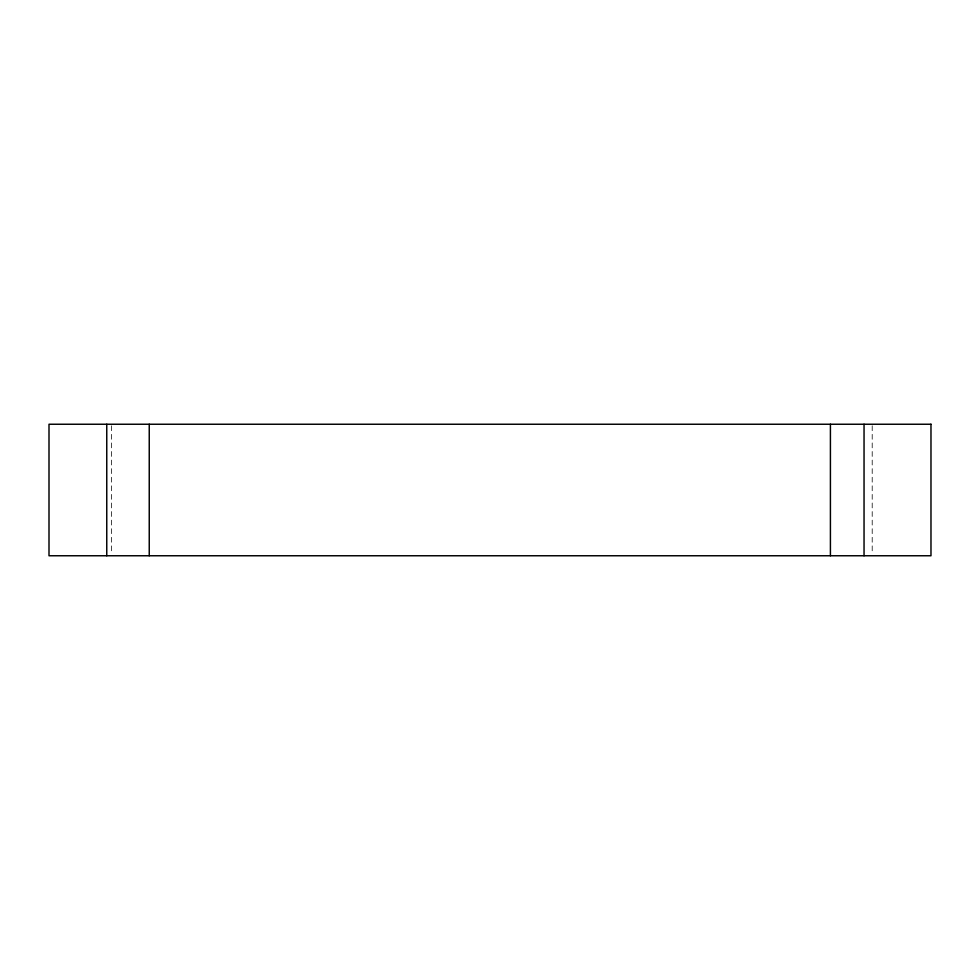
<?xml version="1.0" encoding="UTF-8"?>
<svg xmlns="http://www.w3.org/2000/svg" width="980" height="980" viewBox="0 0 980 980"><rect width="100%" height="100%" fill="white"/><g stroke="black" fill="none" stroke-linecap="round" stroke-linejoin="round"><path stroke-width="0.73" stroke-dasharray="4.9 3.68" d="M872.2 425.773L872.2 554.227M111.536 425.773L111.536 554.227"/><path stroke-width="1.47" d="M864.042 424.242L864.042 555.758M830.415 424.242L830.415 555.758M149.242 424.242L149.242 555.758M106.759 424.242L106.759 555.758M931 424.242L49 424.242L49 555.758L930.976 555.758L930.976 424.242"/></g></svg>
